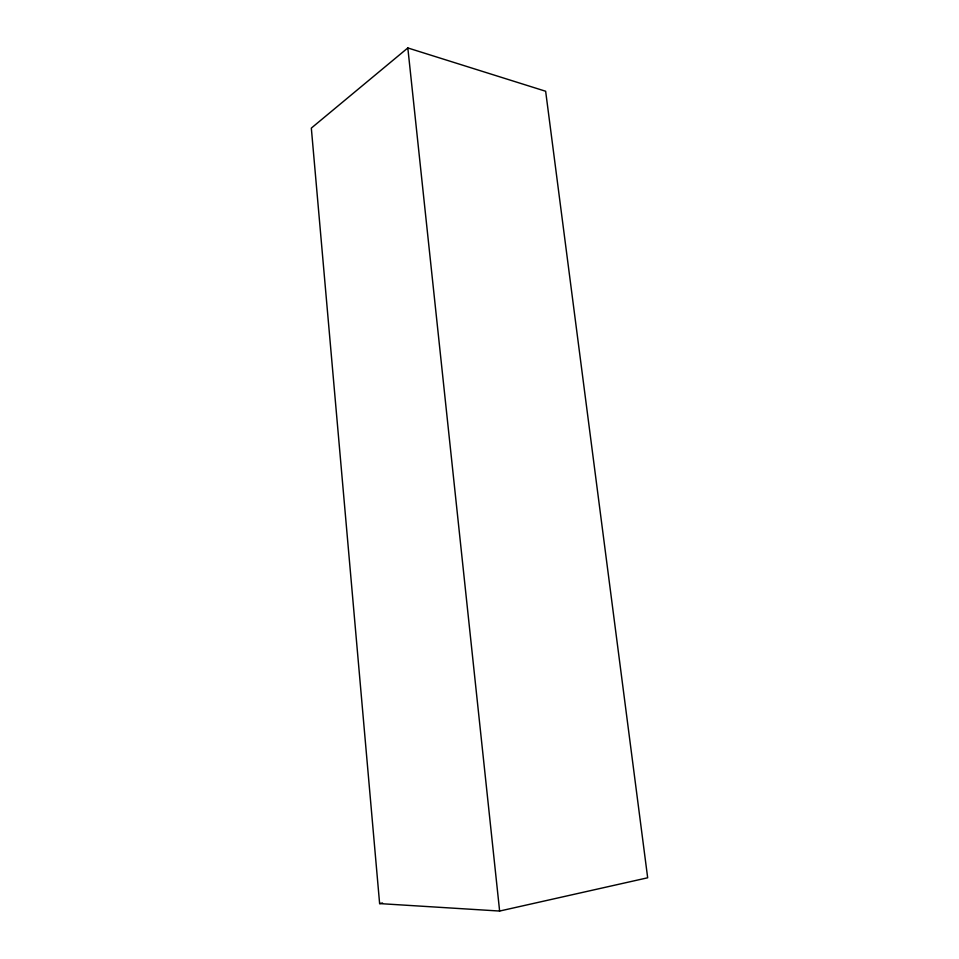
<?xml version="1.0" encoding="UTF-8"?>
<svg xmlns="http://www.w3.org/2000/svg" width="959" height="959" viewBox="0 0 959 959"><rect width="100%" height="100%" fill="white"/><g stroke="black" fill="none" stroke-linecap="round" stroke-linejoin="round"><path stroke-width="1.44" d="M407.827 47.95L311.327 128.098L379.62 903.594L499.627 911.05L647.673 877.785L545.647 91.249L407.827 47.95L499.627 911.05M379.62 903.594L382.533 902.994"/></g></svg>
